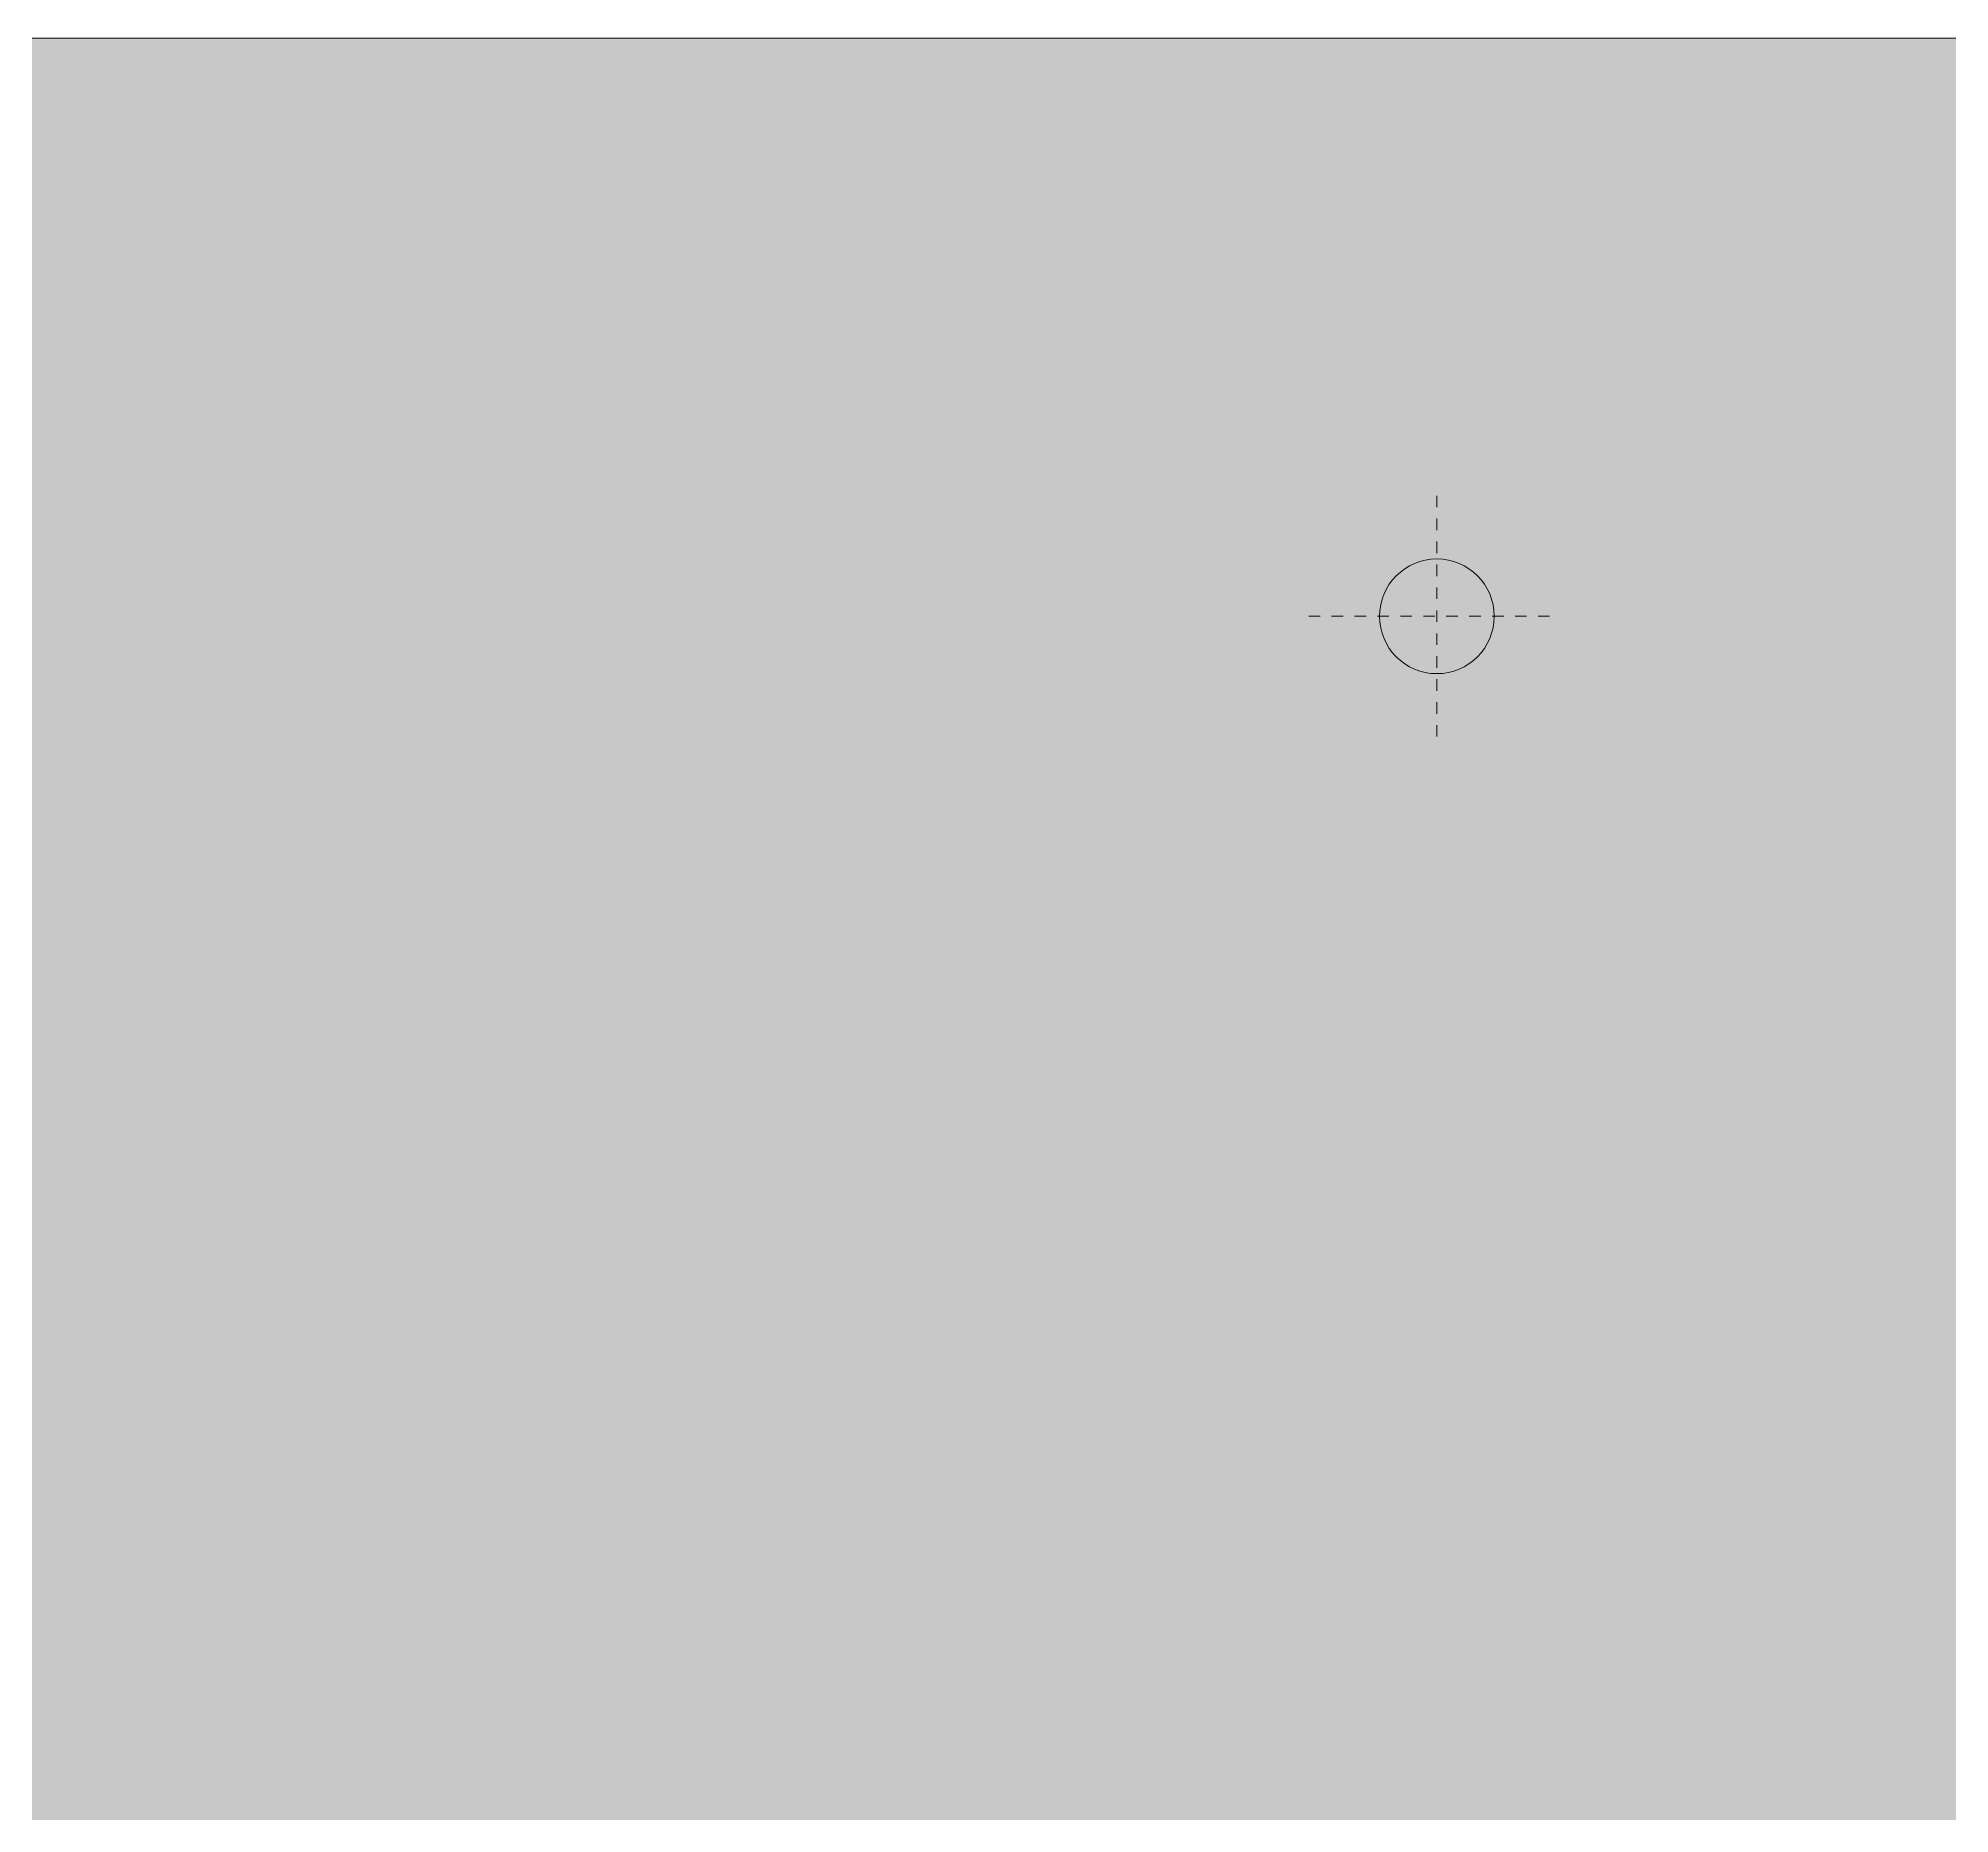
# Model space of a CAD drawing. Header units: millimetres. Extents: x -30 to 30, y -5.6 to 85.1.
# Drawn here: x -12.2 to 4.47, y 9.52 to 25 of the extents above; entities that cross this region are included whole.
import ezdxf
from ezdxf.enums import TextEntityAlignment as Align

# ---------------------------------------------------------------- set-up
doc = ezdxf.new("R2010")
doc.units = ezdxf.units.MM
doc.linetypes.add('CENTER', pattern=[50.800000000000004, 31.75, -6.35, 6.35, -6.35])
doc.layers.add('GREEN', color=7, linetype='Continuous', true_color=0x007f00)
doc.layers.add('GSBWFILL', color=7, linetype='Continuous', lineweight=0)
doc.layers.add('GSCOLORFILL', color=7, linetype='Continuous', lineweight=0)
doc.styles.add('TSText', font='Simplex.shx')

# ---------------------------------------------------------------- blocks, each defined once
blk = doc.blocks.new('MR-GM-32-5')
at = {"layer": 'GREEN'}
blk.add_hatch(color=256, dxfattribs=at).paths.add_polyline_path([(-24.99099999999999, 1), (24.99900000000025, 1, 0.414213562373095), (28.99900000000025, 5), (28.99900000000025, 20, 0.414213562373095), (24.99900000000025, 24), (-25.00099999999975, 24, 0.414213562373095), (-29.00099999999975, 20), (-29.00099999999975, 5, 0.414213562373095), (-25.00099999999975, 1), (-25.00099999999975, 2, -0.414213562373095), (-28.00099999999975, 5), (-28.00099999999975, 20, -0.414213562373095), (-25.00099999999975, 23), (24.99900000000025, 23, -0.414213562373095), (27.99900000000025, 20), (27.99900000000025, 5, -0.414213562373095), (24.99900000000025, 2), (-24.99099999999999, 2)])
at = {"layer": 'GREEN', "linetype": 'Continuous'}
for points in [[(-11.26957768052533, 19.82496717724298, 0.1904761904761906), (-11.26957768052533, 16.9750328227572, 0.8275027774491402), (-9.301000000000167, 17.35000000000009), (-9.301000000000167, 17.46000000000009), (-9.861000000000168, 17.46000000000009), (-9.861000000000168, 17.35000000000009, -0.8275027774491398), (-10.74878993435465, 17.18089715536114, -0.1904761904761906), (-10.74878993435465, 19.61910284463904, -0.8275027774491434), (-9.861000000000168, 19.45000000000009), (-9.301000000000167, 19.45000000000009, 0.8275027774491418)], [(-7.540999999999912, 19.2110608496542), (-7.253234787586385, 18.06000000000009), (-7.540799999999913, 18.06000000000009), (-7.540799999999912, 17.50000000000009), (-7.113234787586385, 17.50000000000009), (-6.838234787586385, 16.40000000000009), (-6.260999999999912, 16.40000000000009), (-7.260999999999912, 20.40000000000009), (-7.820999999999913, 20.40000000000009), (-8.820999999999913, 16.40000000000009), (-8.243765212413441, 16.40000000000009), (-7.96876521241344, 17.50000000000009), (-7.540999999999912, 17.50000000000009), (-7.540999999999912, 18.06000000000009), (-7.828765212413439, 18.06000000000009)], [(-5.701000000000022, 16.40000000000009), (-5.141000000000021, 16.40000000000009), (-5.141000000000021, 19.84000000000009), (-4.415613556019558, 19.84000000000009, -0.3448814639906144), (-4.046719858594407, 19.55120000000009, -0.1217796334961334), (-4.046719858594404, 19.12880000000009, -0.3448814639906173), (-4.415613556019558, 18.84000000000009), (-5.140800000000022, 18.84000000000009), (-5.140800000000022, 18.28000000000009), (-4.578530714095233, 18.28000000000009), (-4.04325615110398, 16.40000000000009), (-3.461000000000021, 16.40000000000009), (-4.021000000000021, 18.36684108080296, 0.2276138286676567), (-3.503087041336286, 18.99440000000009, 0.1217796334961332), (-3.503087041336284, 19.68560000000009, 0.3448814639906164), (-4.415613556019558, 20.40000000000009), (-5.701000000000022, 20.40000000000009)], [(-2.220999999999949, 16.96000000000009), (-2.220999999999949, 18.24000000000009), (-1.344709182794763, 18.24000000000009), (-1.344709182794763, 18.80000000000009), (-2.220999999999949, 18.80000000000009), (-2.220999999999949, 19.84000000000009), (-0.7409999999999495, 19.84000000000009), (-0.7409999999999495, 20.40000000000009), (-2.780999999999949, 20.40000000000009), (-2.780999999999949, 16.40000000000009), (-0.7409999999999495, 16.40000000000009), (-0.7409999999999495, 16.96000000000009)], [(3.138999999999833, 18.78000000000009), (2.018999999999833, 18.78000000000009), (2.018999999999833, 20.40000000000009), (1.458999999999833, 20.40000000000009), (1.458999999999833, 16.40000000000009), (2.018999999999833, 16.40000000000009), (2.018999999999833, 18.22000000000009), (3.138999999999833, 18.22000000000009), (3.138999999999833, 16.40000000000009), (3.698999999999833, 16.40000000000009), (3.698999999999833, 20.40000000000009), (3.138999999999833, 20.40000000000009)], [(-10.24049999999976, 9.900000137727602), (-9.680499999999757, 9.900000137727602, -0.32), (-9.680499999999757, 13.9000001377276), (-10.24049999999976, 13.9000001377276, 0.32)], [(-8.989621597425023, 13.19598802242513, 0.1318518518518518), (-8.989621597425023, 10.60401225303007, 0.3393449963604895), (-7.980499999999957, 9.8300001377276), (-7.980499999999957, 10.3900001377276, -0.339344996360489), (-8.448759978513415, 10.7491628961162, -0.1318518518518517), (-8.448759978513415, 13.05083737933901, -0.7670157068062815), (-7.512240021486498, 13.05083737933901, -0.1318518518518519), (-7.512240021486496, 10.7491628961162, -0.3392299954809407), (-7.980299999999956, 10.39000017897923), (-7.980299999999956, 9.830000156869483, 0.339291631812318), (-6.971378402574889, 10.60401225303007, 0.1318518518518518), (-6.971378402574889, 13.19598802242513, 0.767015706806283)], [(-3.000500000000047, 13.9000001377276), (-3.560500000000047, 13.9000001377276, -0.32), (-3.560500000000048, 9.900000137727602), (-3.000500000000047, 9.900000137727602, 0.32)], [(2.439499999999953, 10.90275536402437), (2.439499999999953, 11.31451428516929), (4.119499999999953, 13.9000001377276), (4.679499999999953, 13.9000001377276), (4.679499999999953, 11.42275536402437), (4.919499999999953, 11.42275536402436), (4.919499999999953, 10.90275536402437), (4.679499999999953, 10.90275536402437), (4.679499999999953, 9.900000137727602), (4.119499999999953, 9.900000137727602), (4.119499999999953, 12.87221194652503), (3.177670418456655, 11.42275536402436), (4.119299999999953, 11.42275536402436), (4.119299999999953, 10.90275536402437)]]:
    blk.add_hatch(color=256, dxfattribs=at).paths.add_polyline_path(points)
at = {"layer": 'GREEN'}
h = blk.add_hatch(color=256, dxfattribs=at)
edge = h.paths.add_edge_path()
edge.add_line((-5.080499999999919, 9.830000137727604), (-5.080499999999914, 10.3900001377276))
edge.add_arc((-5.080499999999919, 11.09621256035852), 0.7062124226309235, 252.8547004306235, 270.00000000000045, ccw=False)
edge.add_arc((-5.185728696595501, 10.75512112857414), 0.3492580229887277, 216.3181404202141, 252.8547004306229, ccw=False)
edge.add_arc((-4.748084778402912, 11.07681592689864), 0.8924152215970129, 180.0000000000001, 216.3181404202143, ccw=False)
edge.add_arc((-4.613427022091944, 11.07681592689864), 1.027072977907981, 159.6195956519129, 180, ccw=False)
edge.add_arc((-4.907541750011012, 11.18608172623024), 0.7133175188598875, 135.6152991639146, 159.6195956519128, ccw=False)
edge.add_arc((-5.156806551608604, 11.43004950138356), 0.3645293071486127, 101.74154239521732, 135.6152991639146, ccw=False)
edge.add_arc((-5.080499999999928, 11.06291980038979), 0.7395051825995367, 90.00000000000028, 101.7415423952175, ccw=False)
edge.add_arc((-5.080499999999911, 11.06291980038968), 0.7395051825996415, 78.2584576047824, 90.00000000000159, ccw=False)
edge.add_arc((-5.004193448391233, 11.43004950138357), 0.3645293071486056, 44.38470083608388, 78.25845760477921, ccw=False)
edge.add_arc((-5.253458249988856, 11.18608172623022), 0.7133175188599239, 20.38040434808738, 44.38470083608479, ccw=False)
edge.add_arc((-5.547572977907903, 11.07681592689865), 1.027072977907988, -7.958078640513122e-13, 20.380404348085904, ccw=False)
edge.add_arc((-5.412915221596928, 11.07681592689865), 0.8924152215970129, 323.681859579785, 359.99999999999915, ccw=False)
edge.add_arc((-4.97527130340435, 10.75512112857415), 0.3492580229887332, 287.1452995693762, 323.6818595797856, ccw=False)
edge.add_arc((-5.080499999999918, 11.09621256035848), 0.7062124226308794, 270.0081131084456, 287.1452995693762, ccw=False)
edge.add_line((-5.080399999999917, 10.39000014480762), (-5.080399999999917, 9.830000141676386))
edge.add_arc((-5.080499999999915, 11.09621256035848), 1.266212422630874, 270.0045249737364, 287.1452995693759)
edge.add_arc((-4.975271303404351, 10.75512112857415), 0.9092580229887274, 287.145299569376, 323.6818595797853)
edge.add_arc((-5.412915221596926, 11.07681592689865), 1.452415221597005, 323.6818595797848, 359.9999999999991)
edge.add_arc((-5.547572977907908, 11.07681592689865), 1.587072977907987, 359.9999999999991, 380.380404348086)
edge.add_arc((-5.253458249988775, 11.18608172623028), 1.27331751885982, 20.38040434808541, 44.38469850490913)
edge.add_arc((-5.239916663812341, 12.90533507850006), 1.220737294240463, 317.2522134459699, 359.9999999999991)
edge.add_arc((-5.175248562773659, 12.90533507850005), 1.15606919320178, 359.9999999999994, 388.8387819451042)
edge.add_arc((-4.971342260012123, 13.01761331596843), 0.9232942312430569, 28.83878194510399, 60.15298493590952)
edge.add_arc((-5.080499999999899, 12.82737530037835), 1.142624837349206, 60.15298493591111, 89.99498560002408)
edge.add_line((-5.08039999999993, 13.97000013335167), (-5.080399999999933, 13.41000012914571))
edge.add_arc((-5.080499999999901, 12.82737530037835), 0.5826248373492142, 60.152984935912514, 89.99016592220181, ccw=False)
edge.add_arc((-4.971342260012124, 13.01761331596843), 0.3632942312430627, 28.83878194510362, 60.15298493590922, ccw=False)
edge.add_arc((-5.175248562773658, 12.90533507850006), 0.5960691932017845, -1.0231815394945443e-12, 28.838781945104017, ccw=False)
edge.add_arc((-5.23991666381234, 12.90533507850006), 0.6607372942404667, 315.34136691109325, 359.9999999999991, ccw=False)
edge.add_arc((-4.940643225860462, 12.60960668943122), 0.2400000000000091, 275.8791627144218, 315.3413669110855, ccw=False)
edge.add_arc((-5.080499999999952, 13.96780341628918), 1.605378433299865, 270.00000000000296, 275.8791627144326, ccw=False)
edge.add_arc((-5.080499999999901, 13.9678034162899), 1.605378433300584, 264.1208372855711, 270.00000000000114, ccw=False)
edge.add_arc((-5.220356774139316, 12.60960668943121), 0.2400000000000019, 224.6586330889031, 264.12083728556706, ccw=False)
edge.add_arc((-4.921083336187483, 12.90533507850008), 0.6607372942404606, 180.0000000000025, 224.6586330889082, ccw=False)
edge.add_arc((-4.98575143722617, 12.90533507850005), 0.5960691932017741, 151.1612180548947, 180, ccw=False)
edge.add_arc((-5.189657739987696, 13.01761331596843), 0.3632942312430593, 119.84701506408979, 151.1612180548948, ccw=False)
edge.add_arc((-5.080499999999932, 12.82737530037844), 0.5826248373491277, 90, 119.8470150640899, ccw=False)
edge.add_line((-5.080499999999932, 13.41000013772757), (-5.080499999999931, 13.97000013772756))
edge.add_arc((-5.08049999999993, 12.82737530037843), 1.142624837349128, 90.00000000000006, 119.8470150640899)
edge.add_arc((-5.189657739987698, 13.01761331596844), 0.92329423124305, 119.8470150640898, 151.1612180548947)
edge.add_arc((-4.985751437226163, 12.90533507850005), 1.156069193201774, 151.1612180548948, 180)
edge.add_arc((-4.92108333618747, 12.90533507850005), 1.220737294240468, 180, 222.7477865540293)
edge.add_arc((-4.907541750011013, 11.18608172623024), 1.273317518859879, 135.6153014950906, 159.619595651913)
edge.add_arc((-4.613427022091945, 11.07681592689864), 1.587072977907975, 159.6195956519129, 179.9999999999999)
edge.add_arc((-4.748084778402911, 11.07681592689864), 1.452415221597008, 180, 216.3181404202143)
edge.add_arc((-5.1857286965955, 10.75512112857415), 0.9092580229887243, 216.3181404202143, 252.8547004306231)
edge.add_arc((-5.080499999999923, 11.0962125603585), 1.266212422630898, 252.8547004306233, 270.0000000000002)
h = blk.add_hatch(color=256, dxfattribs=at)
edge = h.paths.add_edge_path()
edge.add_arc((0.967925742208489, 12.72105699370069), 0.6889431440269085, 77.88173887077812, 89.99999999999937, ccw=False)
edge.add_arc((1.024091978935007, 12.98264228550556), 0.4213959313023966, 19.695622455793114, 77.88173887077892, ccw=False)
edge.add_arc((-0.166979780244701, 12.556279518206), 1.686479780244744, -2.2737367544323206e-13, 19.695622455792886, ccw=False)
edge.add_arc((0.8299110469164404, 12.55627951820599), 0.6895889530836026, -33.954983335729594, 1.1368683772161603e-13, ccw=False)
edge.add_arc((0.9960880653925908, 12.44438156819473), 0.4892493596769445, 278.1073099177223, 326.0450166642702, ccw=False)
edge.add_arc((0.9679257422085061, 12.64207954759994), 0.6889431440269506, 269.9999999999994, 278.1073099177217, ccw=False)
edge.add_arc((0.9679257422084941, 12.64207954759989), 0.6889431440269012, 258.6052896560554, 270.00000000000034, ccw=False)
edge.add_arc((0.9301208900121443, 12.45449899632576), 0.4975909293391838, 196.6346964571661, 258.6052896560547, ccw=False)
edge.add_arc((1.68632589564024, 12.6804322198569), 1.286825895640198, 180.0000000000001, 196.6346964571664, ccw=False)
edge.add_arc((1.68632589564025, 12.6804322198569), 1.286825895640207, 164.3268128992555, 179.9999999999997, ccw=False)
edge.add_arc((0.9499044948556592, 12.88705913445395), 0.5219656722206366, 96.19578499423437, 164.3268128992564, ccw=False)
edge.add_arc((0.9679257422084373, 12.72105699370071), 0.6889431440268884, 90.00831647432477, 96.19578499422943, ccw=False)
edge.add_line((0.9678257422084873, 13.4100001304701), (0.9678257422084918, 13.97000013372422))
edge.add_arc((0.9679257422084997, 12.72105699370071), 1.248943144026892, 90.00458754106245, 96.19578499423429)
edge.add_arc((0.9499044948556612, 12.88705913445394), 1.081965672220642, 96.19578499423423, 164.3268128992558)
edge.add_arc((1.686325895640253, 12.6804322198569), 1.84682589564021, 164.3268128992558, 180)
edge.add_arc((1.686325895640245, 12.68043221985691), 1.846825895640203, 180.0000000000001, 196.6346964571664)
edge.add_arc((0.9301208900121376, 12.45449899632576), 1.057590929339176, 196.6346964571662, 258.605289656055)
edge.add_arc((0.9679257422085084, 12.64207954759989), 1.248943144026903, 258.6052896560544, 269.9999999999993)
edge.add_arc((0.9679257422085068, 12.64207954759997), 1.248943144026978, 269.9999999999994, 278.1073099177217)
edge.add_arc((0.9960880653925814, 12.44438156819474), 1.04924935967695, 278.1073099177227, 285.1849277156727)
edge.add_arc((-1.69505666486246, 12.83325316621496), 3.280427399535882, 308.55501118228125, 334.7082986462901, ccw=False)
edge.add_line((0.3495213859508213, 10.26792579573019), (0.6985502072005862, 9.830000137727602))
edge.add_arc((-1.695056664862466, 12.83325316621497), 3.840427399535892, 308.5550111822812, 333.2445168214691)
edge.add_arc((-1.145681829710996, 12.55627951820599), 3.225181829711039, 333.2445168214692, 360.0000000000001)
edge.add_arc((-0.1669797802447127, 12.556279518206), 2.246479780244756, 359.9999999999999, 379.6956224557927)
edge.add_arc((1.024091978935007, 12.98264228550556), 0.9813959313023979, 19.69562245579295, 77.88173887077885)
edge.add_arc((0.9679257422084917, 12.72105699370069), 1.248943144026918, 77.8817388707786, 89.9999999999999)
edge.add_line((0.9679257422084941, 13.9700001377276), (0.9679257422084964, 13.4100001377276))
at = {"layer": 'GSCOLORFILL', "true_color": 0xf5f5f5, "transparency": 33554687}
blk.add_hatch(color=7, dxfattribs=at).paths.add_polyline_path([(-25, 0), (25, 0, 0.414213562373095), (30, 5), (30, 20, 0.414213562373095), (25, 25), (-25, 25, 0.414213562373095), (-30, 20), (-30, 5, 0.414213562373095)])
at = {"layer": 'GSCOLORFILL', "color": 4, "linetype": 'CENTER', "ltscale": 0.0001}
for p, q in [((-0.005499999999756255, 18.91219217882917), (-0.005499999999756255, 21.01142742532602)), ((-1.122961109880634, 19.96133056620147), (1.019196582959012, 19.96133056620147))]:
    blk.add_line(p, q, dxfattribs=at)
at = {"layer": 'GSCOLORFILL', "color": 4}
blk.add_lwpolyline([(-25, 0), (25, 0, 0.414213562373095), (30, 5), (30, 20, 0.414213562373095), (25, 25), (-25, 25, 0.414213562373095), (-30, 20), (-30, 5, 0.414213562373095), (-25, 0)], format="xyb", close=True, dxfattribs=at)
at = {"layer": 'GSCOLORFILL', "color": 1}
blk.add_circle((-0.005499999999756255, 19.96133056620147), 0.5, dxfattribs=at)
at = {"layer": 'GSBWFILL', "color": 250, "transparency": 33554687, "style": 'TSText'}
for s in ['levels:GSCOLORFILL|GSBWFILL|GSOUTLINE', 'panelStyle:MR-GM-32 DROP.ssm', 'chevronShoulderRadius:300.000', 'constructPanels:900|600|450', 'panelBorderRadius:300.000', 'chevronTipRadius:300.000', 'constructPanelMode:0', 'panelRoundCorners:0', 'panelHeightLock:1', 'panelStation:none', 'heightRounding:1', 'panelName:name', 'panelWidthLock:1', 'widthRounding:1', 'panelStandard:2', 'legendMaterial:0', 'panelMounting:1', 'panelQuantity:1', 'panelMaterial:0', 'marginAlign:9', 'panelShape:0', 'panelSizes:', 'version:2']:
    blk.add_text(s, height=0.0001, dxfattribs=at).set_placement((-0.0009999999997489795, 24.99980000000005), align=Align.CENTER)

msp = doc.modelspace()

# ---------------------------------------------------------------- block references
at = {"layer": 'GSCOLORFILL'}
msp.add_blockref('MR-GM-32-5', (0, 0), dxfattribs=at)

doc.saveas('drawing.dxf')
